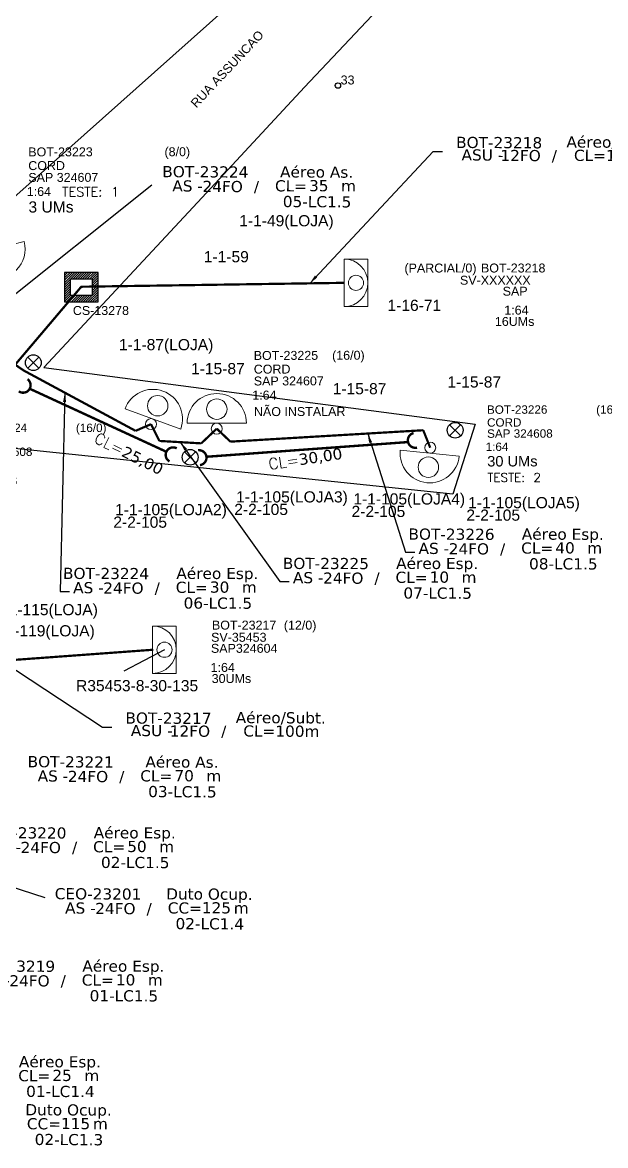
# Model space of a CAD drawing. Header units: inches. Extents: x 950 to 3755, y 850 to 1444.
# Drawn here: x 1379.7 to 1505.1, y 1076.6 to 1317.9 of the extents above; entities that cross this region are included whole.
import ezdxf
from ezdxf.enums import TextEntityAlignment as Align

# ---------------------------------------------------------------- set-up
doc = ezdxf.new("R2010")
doc.units = ezdxf.units.IN
doc.header["$MEASUREMENT"] = 0
for name, color, linetype in [('10.1-Caixas Subterrâneas', 5, 'Continuous'), ('CAP a instalar', 1, 'Continuous'), ('label_cabos', 7, 'Continuous'), ('Legenda', 1, 'Continuous'), ('locais', 7, 'Continuous'), ('Quadra', 98, 'Continuous')]:
    doc.layers.add(name, color=color, linetype=linetype)
for name, color, linetype, lineweight in [("20.0-LEGENDA DOS CDO'S", 1, 'Continuous', 0), ('20.1-CDO_INTERIOR', 1, 'Continuous', 0), ('20.2-CDO_POSTE', 1, 'Continuous', 5), ('20.6-CORDOALHA_SUPORTE', 7, 'Continuous', 25), ('CORDOALHA_SUPORTE', 7, 'Continuous', 25)]:
    doc.layers.add(name, color=color, linetype=linetype, lineweight=lineweight)
doc.layers.add('EXTRA', color=50, linetype='Continuous', plot=False)
doc.styles.add('ARIAL', font='arial.ttf')
doc.styles.add('DIGICADE', font='arial.ttf')
doc.styles.add('ROMANS', font='romans.shx')
doc.styles.add('siredit', font='verdana.ttf')
doc.linetypes.add('FENCELINE1', pattern='A,0.25,-0.1,[133,ltypeshp.shx,S=0.1,R=0,X=-0.1,Y=0],-0.1,1', length=1.45)
doc.dimstyles.new('CC', dxfattribs={"dimtxt": 1, "dimasz": 2, "dimexe": 0.18, "dimexo": 0.0625, "dimgap": 0.09, "dimtad": 0, "dimdec": 0, "dimrnd": 1, "dimzin": 0, "dimdsep": 46, "dimtxsty": 'siredit', "dimblk": 'NONE', "dimcen": 0, "dimse1": 1, "dimse2": 1, "dimsd1": 1, "dimsd2": 1, "dimclrt": 7, "dimadec": 0, "dimazin": 0, "dimtfac": 1, "dimtdec": 0, "dimtofl": 0, "dimtmove": 0, "dimatfit": 3, "dimfxl": 0, "dimtolj": 1, "dimtzin": 0, "dimarcsym": 0})

# ---------------------------------------------------------------- blocks, each defined once
blk = doc.blocks.new('POSTE')
at = {"layer": 'locais', "color": 10}
for points in [[(1, -0.99), (-1, 0.99)], [(0.99, 1), (-0.99, -1)]]:
    blk.add_lwpolyline(points, dxfattribs=at)
blk.add_circle((0, 0), 1.41, dxfattribs=at)
blk = doc.blocks.new('*U7')
at = {"color": 0}
blk.add_line((2.145, -0.582), (-2.104, -0.684), dxfattribs=at)
for centre, radius in [((-0.004, 0.376), 0.733), ((0.03, -1.026), 0.393)]:
    blk.add_circle(centre, radius, dxfattribs=at)
blk.add_arc((0.02, -0.633), 2.125, 1.37817, 181.37817, dxfattribs=at)
blk = doc.blocks.new('Inst CDOE-8 CAIXA DIST OPT CDOE 48F_8D C_SPL OPTAP')
at = {"layer": "20.0-LEGENDA DOS CDO'S", "color": 0}
for tag, p, style, flags in [('ID_ATIVIDADE', (0.12, 6.47), 'ARIAL', 3), ('FATOR', (7.92, 6.47), 'ARIAL', 1), ('QTDE', (0.23, -0.97), 'DIGICADE', 3)]:
    blk.add_attdef(tag, p, '', height=0.8, rotation=0.118, dxfattribs=dict(at, style=style, flags=flags))
at = {"layer": "20.0-LEGENDA DOS CDO'S", "color": 0, "style": 'ARIAL'}
for tag, p, height in [('FID', (0.12, 5.25), 0.8), ('FIBRAS_UTILIZADAS', (2.38, 5.26), 0.8), ('CORDOALHA', (0.12, 4.02), 0.8), ('SAP', (0.12, 2.96), 0.8), ('1:XX', (-0.01, 1.7), 0.8), ('UMS', (0.14, 0.22), 1)]:
    blk.add_attdef(tag, p, '', height=height, rotation=0.118, dxfattribs=at)
blk = doc.blocks.new('Teste  FTTH')
at = {"color": 0, "lineweight": 0, "style": 'ROMANS'}
for tag, p in [('TESTE', (-2.302, -0.29)), ('QTDE', (0.212, -0.29))]:
    blk.add_attdef(tag, p, '', height=0.48, dxfattribs=at)
for tag, p, flags in [('FID', (-2.227, -1.253), 1), ('FATOR', (-2.227, -2.028), 3), ('ID_ATIVIDADE', (-2.227, -2.716), 3)]:
    blk.add_attdef(tag, p, '', height=0.48, dxfattribs=dict(at, flags=flags))
blk = doc.blocks.new('*X6')
at = {"color": 0, "linetype": 'Continuous'}
for p, q in [((-1.25, 0.34099), (-0.49099, 1.1)), ((-1.25, 0.517767), (-0.667767, 1.1)), ((-1.25, 0.694544), (-0.844544, 1.1)), ((-1.25, 0.87132), (-1.02132, 1.1)), ((-1.25, 1.048097), (-1.198097, 1.1)), ((-0.789214, 0.625), (-0.314214, 1.1)), ((-0.612437, 0.625), (-0.137437, 1.1)), ((-0.43566, 0.625), (0.03934, 1.1)), ((-0.258883, 0.625), (0.216117, 1.1)), ((-0.082107, 0.625), (0.392893, 1.1)), ((0.09467, 0.625), (0.56967, 1.1)), ((0.271447, 0.625), (0.746447, 1.1)), ((0.448223, 0.625), (0.923223, 1.1)), ((0.625, 0.625), (1.1, 1.1)), ((0.801777, 0.625), (1.25, 1.073223)), ((0.8035, 0.449947), (1.25, 0.896447)), ((-1.25, 0.164214), (-0.8035, 0.610714)), ((-1.25, -0.012563), (-0.8035, 0.433937)), ((-1.25, -0.18934), (-0.8035, 0.25716)), ((-1.25, -0.366117), (-0.8035, 0.080383)), ((0.8035, 0.27317), (1.25, 0.71967)), ((0.8035, 0.096393), (1.25, 0.542893)), ((0.8035, -0.080383), (1.25, 0.366117)), ((0.8035, -0.25716), (1.25, 0.18934)), ((0.8035, -0.433937), (1.25, 0.012563)), ((-1.25, -0.542893), (-0.8035, -0.096393)), ((-1.25, -0.71967), (-0.8035, -0.27317)), ((-1.25, -0.896447), (-0.8035, -0.449947)), ((-1.25, -1.073223), (-0.801777, -0.625)), ((-1.1, -1.1), (-0.625, -0.625)), ((-0.923223, -1.1), (-0.448223, -0.625)), ((-0.746447, -1.1), (-0.271447, -0.625)), ((-0.56967, -1.1), (-0.09467, -0.625)), ((-0.392893, -1.1), (0.082107, -0.625)), ((-0.216117, -1.1), (0.258883, -0.625)), ((-0.03934, -1.1), (0.43566, -0.625)), ((0.137437, -1.1), (0.612437, -0.625)), ((0.314214, -1.1), (0.789214, -0.625)), ((0.49099, -1.1), (1.25, -0.34099)), ((0.667767, -1.1), (1.25, -0.517767)), ((0.8035, -0.610714), (1.25, -0.164214)), ((0.844544, -1.1), (1.25, -0.694544)), ((1.02132, -1.1), (1.25, -0.87132)), ((1.198097, -1.1), (1.25, -1.048097))]:
    blk.add_line(p, q, dxfattribs=at)
blk = doc.blocks.new('MANHOLE_MQ')
at = {"color": 0, "linetype": 'Continuous'}
for p, q in [((0.00000623, 0.00000569), (-0.00000627, 0.00000569)), ((-0.00000627, 0.00000569), (-0.00000627, -0.00000531)), ((0.00000623, -0.00000531), (0.00000623, 0.00000569)), ((-0.00000404, 0.00000331), (0.00000399, 0.00000331)), ((-0.00000404, -0.00000294), (-0.00000404, 0.00000331)), ((0.00000399, 0.00000331), (0.00000399, -0.00000294)), ((0.00000399, -0.00000294), (-0.00000404, -0.00000294)), ((0.00000399, -0.00000294), (0.00000399, -0.00000294)), ((-0.00000627, -0.00000531), (0.00000623, -0.00000531))]:
    blk.add_line(p, q, dxfattribs=at)
at = {"color": 0, "linetype": 'Continuous', "xscale": 5e-06, "yscale": 5e-06, "zscale": 1e-05}
blk.add_blockref('*X6', (-0.00000002, 0.00000019), dxfattribs=at)
blk = doc.blocks.new('Inst CDOE-16 CAIXA DIST OPT CDOE 48F_16D C_SPL_2_1_8')
at = {"layer": "20.0-LEGENDA DOS CDO'S", "color": 0}
for tag, p, style, flags in [('ID_ATIVIDADE', (0.12, 6.47), 'ARIAL', 3), ('FATOR', (7.92, 6.47), 'ARIAL', 1), ('QTDE', (0.1, -1.17), 'DIGICADE', 3)]:
    blk.add_attdef(tag, p, '', height=0.8, rotation=0.118, dxfattribs=dict(at, style=style, flags=flags))
at = {"layer": "20.0-LEGENDA DOS CDO'S", "color": 0, "style": 'ARIAL'}
for tag, p, height in [('FID', (0.12, 5.25), 0.8), ('CORDOALHA', (0.12, 4.02), 0.8), ('SAP', (0.12, 2.96), 0.8), ('1:XX', (-0.01, 1.7), 0.8), ('UMS', (0.14, 0.22), 1)]:
    blk.add_attdef(tag, p, '', height=height, rotation=0.118, dxfattribs=at)
blk.add_attdef('FIBRAS_UTILIZADAS', text='', height=0.8, rotation=0.118, dxfattribs=at).set_placement((8.08, 5.26), align=Align.CENTER)
blk = doc.blocks.new('Inst CORD BENZINAL 4.55MM 3F (sem recursos)')
at = {"layer": '20.6-CORDOALHA_SUPORTE', "color": 0, "lineweight": 0, "style": 'ROMANS'}
blk.add_attdef('LANCE', text='', height=1, dxfattribs=at).set_placement((-0.54, -2.21), align=Align.RIGHT)
at = {"layer": '20.6-CORDOALHA_SUPORTE', "color": 0, "style": 'siredit'}
blk.add_attdef('QTDE', (-0.54, -2.21), '', height=1, rotation=359.69, dxfattribs=at)
at = {"layer": '20.6-CORDOALHA_SUPORTE', "color": 0, "lineweight": 0, "style": 'ROMANS'}
for tag, p, flags in [('FATOR', (-5.2, -4.44), 3), ('ID_ATIVIDADE', (-5.2, -6.67), 3), ('FID', (-5.2, -8.9), 1)]:
    blk.add_attdef(tag, p, '', height=1, dxfattribs=dict(at, flags=flags))
blk = doc.blocks.new('LEGENDA DOS CABOS')
at = {"layer": 'EXTRA', "color": 0, "style": 'siredit'}
for tag, p in [('ID', (4.6, 0.97)), ('XX', (9.03, 0.97))]:
    blk.add_attdef(tag, text='', height=0.48, rotation=359.69, dxfattribs=at).set_placement(p, align=Align.MIDDLE_CENTER)
at = {"layer": 'Legenda', "color": 0, "style": 'siredit'}
for tag, p in [('TIPO_CABO', (1.31, 0)), ('CABO', (4.69, -0.05)), ('/', (6.81, -0.05)), ('METROS', (10.03, -0.05))]:
    blk.add_attdef(tag, text='', height=0.8, rotation=359.69, dxfattribs=at).set_placement(p, align=Align.MIDDLE_CENTER)
blk = doc.blocks.new('_None')
blk = doc.blocks.new('CDOE_CT_POSTE')
at = {"layer": "20.0-LEGENDA DOS CDO'S", "color": 0, "style": 'ARIAL'}
for tag, p in [('CDO_N', (0.12, 5.25)), ('CORDOALHA', (0.12, 4.02)), ('SAP', (0.12, 2.96)), ('1:XX', (0.14, 1.23)), ('UMS', (0.14, 0.22))]:
    blk.add_attdef(tag, p, '', height=0.68, rotation=0.118, dxfattribs=at)
blk.add_attdef('FIBRAS_UTILIZADAS', text='', height=0.68, rotation=0.118, dxfattribs=at).set_placement((7.83, 5.26), align=Align.CENTER)
blk = doc.blocks.new('Inst CB ESP CFOA-SM-AS-80-TS-24')
at = {"layer": 'label_cabos', "color": 0, "style": 'siredit'}
for tag, flags, p in [('ID_ATIVIDADE', 3, (1.31, 2.67)), ('FATOR', 1, (11.56, 2.55))]:
    blk.add_attdef(tag, text='', height=1, rotation=359.69, dxfattribs=dict(at, flags=flags)).set_placement(p, align=Align.MIDDLE_CENTER)
for tag, p in [('DESTINO_CABO', (3.13, 1.26)), ('TIPO_CABO', (13.11, 1.24)), ('TIPO_CABO', (1.76, 0)), ('CABO', (4.69, -0.05)), ('/', (7.71, -0.05)), ('LANCE', (10.81, 0)), ('UND', (15.96, 0)), ('FID', (13.15, -1.41))]:
    blk.add_attdef(tag, text='', height=1, rotation=359.69, dxfattribs=at).set_placement(p, align=Align.MIDDLE_CENTER)
blk.add_attdef('QTDE', (12.43, -0.47), '', height=1, rotation=359.69, dxfattribs=at)
blk = doc.blocks.new('Inst CB AS CFOA-SM-AS-80-TS-24')
at = {"layer": 'label_cabos', "color": 0, "style": 'siredit'}
for tag, flags, p in [('ID_ATIVIDADE', 3, (1.31, 2.67)), ('FATOR', 1, (11.56, 2.55))]:
    blk.add_attdef(tag, text='', height=1, rotation=359.69, dxfattribs=dict(at, flags=flags)).set_placement(p, align=Align.MIDDLE_CENTER)
for tag, p in [('DESTINO_CABO', (3.13, 1.26)), ('TIPO_CABO', (13.11, 1.24)), ('TIPO_CABO', (1.76, 0)), ('CABO', (4.69, -0.05)), ('/', (7.71, -0.05)), ('LANCE', (10.81, 0)), ('UND', (15.96, 0)), ('FID', (13.15, -1.41))]:
    blk.add_attdef(tag, text='', height=1, rotation=359.69, dxfattribs=at).set_placement(p, align=Align.MIDDLE_CENTER)
blk.add_attdef('QTDE', (12.43, -0.47), '', height=1, rotation=359.69, dxfattribs=at)
blk = doc.blocks.new('Inst CB DT OCUP CFOA-SM-ASU-120-S-12')
at = {"layer": 'label_cabos', "color": 0, "style": 'siredit'}
for tag, flags, p in [('ID_ATIVIDADE', 3, (1.31, 2.67)), ('FATOR', 1, (11.56, 2.55))]:
    blk.add_attdef(tag, text='', height=1, rotation=359.69, dxfattribs=dict(at, flags=flags)).set_placement(p, align=Align.MIDDLE_CENTER)
for tag, p in [('DESTINO_CABO', (3.13, 1.26)), ('TIPO_CABO', (13.11, 1.24)), ('TIPO_CABO', (1.26, 0)), ('CABO', (4.69, -0.05)), ('/', (7.71, -0.05)), ('LANCE', (10.91, 0)), ('UND', (15.96, 0)), ('FID', (13.15, -1.41))]:
    blk.add_attdef(tag, text='', height=1, rotation=359.69, dxfattribs=at).set_placement(p, align=Align.MIDDLE_CENTER)
blk.add_attdef('QTDE', (12.43, -0.47), '', height=1, rotation=359.69, dxfattribs=at)
blk = doc.blocks.new('Inst CB DT OCUP CFOA-SM-AS-80-TS-24')
at = {"layer": 'label_cabos', "color": 0, "style": 'siredit'}
for tag, flags, p in [('ID_ATIVIDADE', 3, (1.31, 2.67)), ('FATOR', 1, (11.56, 2.55))]:
    blk.add_attdef(tag, text='', height=1, rotation=359.69, dxfattribs=dict(at, flags=flags)).set_placement(p, align=Align.MIDDLE_CENTER)
for tag, p in [('DESTINO_CABO', (3.13, 1.26)), ('TIPO_CABO', (13.11, 1.24)), ('TIPO_CABO', (1.76, 0)), ('CABO', (4.69, -0.05)), ('/', (7.71, -0.05)), ('LANCE', (10.91, 0)), ('UND', (15.96, 0)), ('FID', (13.15, -1.41))]:
    blk.add_attdef(tag, text='', height=1, rotation=359.69, dxfattribs=at).set_placement(p, align=Align.MIDDLE_CENTER)
blk.add_attdef('QTDE', (12.43, -0.47), '', height=1, rotation=359.69, dxfattribs=at)

msp = doc.modelspace()

# ---------------------------------------------------------------- linework, layer by layer
at = {"color": 4}
msp.add_lwpolyline([(1410.2, 1183.12), (1401.47, 1178.49)], dxfattribs=at)
at = {"layer": '20.1-CDO_INTERIOR', "color": 0, "lineweight": 18}
msp.add_lwpolyline([(1453.96, 1256.87), (1453.97, 1267.06), (1448.87, 1267.07), (1448.86, 1256.87)], close=True, dxfattribs=at)
at = {"layer": '20.1-CDO_INTERIOR', "color": 1, "lineweight": 18}
msp.add_lwpolyline([(1412.74, 1178.02), (1412.75, 1188.21), (1407.65, 1188.22), (1407.64, 1178.02)], close=True, dxfattribs=at)
at = {"layer": '20.1-CDO_INTERIOR', "color": 0, "lineweight": 18}
msp.add_circle((1451.41, 1261.97), 1.63, dxfattribs=at)
at = {"layer": '20.1-CDO_INTERIOR', "color": 1, "lineweight": 18}
msp.add_circle((1410.2, 1183.12), 1.63, dxfattribs=at)
at = {"layer": '20.1-CDO_INTERIOR', "color": 0, "lineweight": 18}
msp.add_arc((1448.86, 1261.97), 5.1, 269.9469, 89.9469, dxfattribs=at)
at = {"layer": '20.1-CDO_INTERIOR', "color": 1, "lineweight": 18}
msp.add_arc((1407.65, 1183.12), 5.1, 269.9469, 89.9469, dxfattribs=at)
at = {"layer": 'CAP a instalar', "color": 0, "linetype": 'FENCELINE1', "ltscale": 5, "const_width": 0.48}
for points in [[(1344.99, 1267.07), (1379.92, 1243.13), (1382.69, 1241.64)], [(1382.69, 1241.64), (1403.99, 1230.16)], [(1407.32, 1231.6), (1403.99, 1230.16)], [(1407.32, 1231.6), (1409.12, 1227.99)], [(1421.46, 1230.63), (1418.12, 1227.47)], [(1421.46, 1230.63), (1424.39, 1227.84)], [(1424.39, 1227.84), (1465.88, 1230.29)], [(1467.38, 1226.54), (1465.88, 1230.29)], [(1409.12, 1227.99), (1418.12, 1227.47)]]:
    msp.add_lwpolyline(points, dxfattribs=at)
at = {"layer": 'CAP a instalar', "color": 0, "ltscale": 5, "const_width": 0.48}
msp.add_lwpolyline([(1448.86, 1261.97), (1392.31, 1261.13), (1349.99, 1211.29)], dxfattribs=at)
at = {"layer": 'CAP a instalar', "color": 1, "ltscale": 5, "const_width": 0.48}
msp.add_lwpolyline([(1352.11, 1201.11), (1353.45, 1179.15), (1407.79, 1183.12)], dxfattribs=at)
at = {"layer": 'CORDOALHA_SUPORTE', "color": 0, "const_width": 0.518}
msp.add_lwpolyline([(1378.87, 1238.66, 1), (1380.74, 1241.26)], format="xyb", dxfattribs=at)
at = {"layer": 'CORDOALHA_SUPORTE', "const_width": 0.518}
for points in [[(1381.22, 1239.21), (1410.61, 1225.67)], [(1419.23, 1224.59), (1462.62, 1227.75)]]:
    msp.add_lwpolyline(points, dxfattribs=at)
for points in [[(1464.55, 1226.56, -1), (1463.8, 1229.68)], [(1411.29, 1223.6, -1), (1412.85, 1226.4)], [(1417.84, 1222.8, 1), (1417.45, 1225.98)]]:
    msp.add_lwpolyline(points, format="xyb", dxfattribs=at)
at = {"layer": 'Quadra'}
for points in [[(1321.94, 1155.82), (1326.76, 1201.89), (1335.36, 1260.44), (1337.4, 1271.3), (1377.79, 1280.31), (1446.21, 1341.24), (1449.76, 1346.17), (1452.74, 1351.42), (1455.12, 1356.93), (1456.86, 1362.63), (1457.94, 1368.47), (1458.35, 1374.83), (1456.29, 1402.85)], [(1384.25, 1243.79), (1477.06, 1231.63), (1472.22, 1216.54), (1368.28, 1227.38)]]:
    msp.add_lwpolyline(points, dxfattribs=at)
at = {"layer": 'Quadra', "color": 4}
for points in [[(1321.94, 1155.82), (1326.76, 1201.89), (1335.36, 1260.44), (1337.4, 1271.3), (1377.79, 1280.31), (1446.21, 1341.24), (1449.76, 1346.17), (1452.74, 1351.42), (1455.12, 1356.93), (1456.86, 1362.63), (1457.94, 1368.47), (1458.35, 1374.83), (1456.29, 1402.85)], [(1547.29, 1345), (1504.79, 1351.27), (1502.63, 1351.57), (1499.33, 1351.76), (1496.02, 1351.64), (1492.75, 1351.18), (1489.56, 1350.42), (1486.47, 1349.34), (1483.51, 1347.99), (1480.72, 1346.35), (1478.13, 1344.45), (1475.76, 1342.3), (1473.66, 1339.94), (1471.84, 1337.39), (1440.36, 1304.01), (1419.23, 1281.32), (1384.25, 1243.79)]]:
    msp.add_lwpolyline(points, dxfattribs=at)
at = {"layer": 'Quadra'}
msp.add_circle((1447.53, 1304.37), 0.576, dxfattribs=at)
msp.add_circle((1447.53, 1304.37), 0.576, dxfattribs=at)

# ---------------------------------------------------------------- block references
at = {"xscale": 1.199999999999988, "yscale": 1.199999999999988, "zscale": 1.199999999999999}
for p in [(1381.99, 1244.81), (1472.74, 1230.29), (1415.73, 1224.48)]:
    msp.add_blockref('POSTE', p, dxfattribs=at)
at = {"layer": '10.1-Caixas Subterrâneas', "color": 30, "xscale": 575617.5977600847, "yscale": 575617.5977600848, "zscale": 575617.5977600848, "rotation": 180.0000000000625}
msp.add_blockref('MANHOLE_MQ', (1392.31, 1261.13), dxfattribs=at)
at = {"layer": "20.0-LEGENDA DOS CDO'S", "color": 0, "lineweight": 0}
ref = msp.add_blockref('Inst CDOE-8 CAIXA DIST OPT CDOE 48F_8D C_SPL OPTAP', (1380.62, 1276.55), dxfattribs=dict(at, xscale=2.399999999999977, yscale=2.400000000000005, zscale=2.399999999999999))
ref.add_attrib('FID', 'BOT-23223', (1380.91, 1289.14), dxfattribs={"color": 0, "height": 1.92, "rotation": 0.118, "style": 'ARIAL'})
ref.add_attrib('CORDOALHA', 'CORD', (1380.91, 1286.2), dxfattribs={"color": 0, "height": 1.92, "rotation": 0.118, "style": 'ARIAL'})
ref.add_attrib('SAP', 'SAP 324607', (1380.92, 1283.65), dxfattribs={"color": 0, "height": 1.92, "rotation": 0.118, "style": 'ARIAL'})
ref.add_attrib('1:XX', '1:64', (1380.59, 1280.63), dxfattribs={"color": 0, "height": 1.92, "rotation": 0.118, "style": 'ARIAL'})
ref.add_attrib('UMS', '3 UMs', (1380.96, 1277.07), dxfattribs={"color": 0, "height": 2.4, "rotation": 0.118, "style": 'ARIAL'})
ref.add_attrib('FIBRAS_UTILIZADAS', '(8/0)', dxfattribs={"color": 0, "height": 1.92, "rotation": 0.118, "style": 'ARIAL'}).set_placement((1412.97, 1289.18), align=Align.CENTER)
for p, xscale, yscale, zscale, rotation, values in [((1397.86, 1281.73), 4.201199999999801, 4.201200000000255, 4.2012, 3.12679705586e-05, {'TESTE': 'TESTE:', 'QTDE': '1'}), ((1488.73, 1220.33), 3.938625000000798, 3.938624999999944, 3.93862499999999, 0.0040785621006817, {'TESTE': 'TESTE:', 'QTDE': '2'})]:
    msp.add_blockref('Teste  FTTH', p, dxfattribs=dict(at, xscale=xscale, yscale=yscale, zscale=zscale, rotation=rotation)).add_auto_attribs(values)
at = {"layer": "20.0-LEGENDA DOS CDO'S", "color": 0}
ref = msp.add_blockref('CDOE_CT_POSTE', (1429.13, 1232.8), dxfattribs=dict(at, xscale=2.399999999999977, yscale=2.400000000000005, zscale=2.399999999999999))
ref.add_attrib('CDO_N', 'BOT-23225', (1429.41, 1245.4), dxfattribs={"color": 0, "height": 1.92, "rotation": 0.118, "style": 'ARIAL'})
ref.add_attrib('CORDOALHA', 'CORD', (1429.42, 1242.46), dxfattribs={"color": 0, "height": 1.92, "rotation": 0.118, "style": 'ARIAL'})
ref.add_attrib('SAP', 'SAP 324607', (1429.42, 1239.91), dxfattribs={"color": 0, "height": 1.92, "rotation": 0.118, "style": 'ARIAL'})
ref.add_attrib('1:XX', '1:64', (1429.1, 1236.88), dxfattribs={"color": 0, "height": 1.92, "rotation": 0.118, "style": 'ARIAL'})
ref.add_attrib('UMS', 'NÃO INSTALAR', (1429.46, 1233.33), dxfattribs={"color": 0, "height": 1.92, "rotation": 0.118, "style": 'ARIAL'})
ref.add_attrib('FIBRAS_UTILIZADAS', '     (16/0)', dxfattribs={"color": 0, "height": 1.92, "rotation": 0.118, "style": 'ARIAL'}).set_placement((1447.91, 1245.44), align=Align.CENTER)
at = {"layer": "20.0-LEGENDA DOS CDO'S", "color": 0, "lineweight": 0}
ref = msp.add_blockref('Inst CDOE-16 CAIXA DIST OPT CDOE 48F_16D C_SPL_2_1_8', (1479.33, 1222.01), dxfattribs=dict(at, xscale=2.25000000000108, yscale=2.25000000000108, zscale=2.25))
ref.add_attrib('FID', 'BOT-23226', (1479.59, 1233.82), dxfattribs={"color": 0, "height": 1.8, "rotation": 0.118, "style": 'ARIAL'})
ref.add_attrib('CORDOALHA', 'CORD', (1479.6, 1231.06), dxfattribs={"color": 0, "height": 1.8, "rotation": 0.118, "style": 'ARIAL'})
ref.add_attrib('SAP', 'SAP 324608', (1479.61, 1228.67), dxfattribs={"color": 0, "height": 1.8, "rotation": 0.118, "style": 'ARIAL'})
ref.add_attrib('1:XX', '1:64', (1479.3, 1225.83), dxfattribs={"color": 0, "height": 1.8, "rotation": 0.118, "style": 'ARIAL'})
ref.add_attrib('UMS', '30 UMs', (1479.64, 1222.5), dxfattribs={"color": 0, "height": 2.25, "rotation": 0.118, "style": 'ARIAL'})
ref.add_attrib('FIBRAS_UTILIZADAS', '(16/0)', dxfattribs={"color": 0, "height": 1.8, "rotation": 0.118, "style": 'ARIAL'}).set_placement((1509.65, 1233.85), align=Align.RIGHT)
ref = msp.add_blockref('Inst CDOE-16 CAIXA DIST OPT CDOE 48F_16D C_SPL_2_1_8', (1367.4, 1218.08), dxfattribs=dict(at, xscale=2.25000000000108, yscale=2.25000000000108, zscale=2.25))
ref.add_attrib('FID', 'BOT-23224', (1367.67, 1229.88), dxfattribs={"color": 0, "height": 1.8, "rotation": 0.118, "style": 'ARIAL'})
ref.add_attrib('CORDOALHA', 'CORD', (1367.67, 1227.13), dxfattribs={"color": 0, "height": 1.8, "rotation": 0.118, "style": 'ARIAL'})
ref.add_attrib('SAP', 'SAP 324608', (1367.68, 1224.74), dxfattribs={"color": 0, "height": 1.8, "rotation": 0.118, "style": 'ARIAL'})
ref.add_attrib('1:XX', '1:64', (1367.37, 1221.9), dxfattribs={"color": 0, "height": 1.8, "rotation": 0.118, "style": 'ARIAL'})
ref.add_attrib('UMS', '15 UMs', (1367.72, 1218.56), dxfattribs={"color": 0, "height": 2.25, "rotation": 0.118, "style": 'ARIAL'})
ref.add_attrib('FIBRAS_UTILIZADAS', '(16/0)', dxfattribs={"color": 0, "height": 1.8, "rotation": 0.118, "style": 'ARIAL'}).set_placement((1397.73, 1229.92), align=Align.RIGHT)
at = {"layer": '20.2-CDO_POSTE', "color": 0, "yscale": 3}
for p, xscale, zscale, rotation in [((1374.35, 1267.43), 2.999999999999916, 3, 193.0188979720166), ((1408.35, 1234.5), 3.000000000000027, 2.999999999999999, 338.6720607772228), ((1421.45, 1233.7), 3.000000000000071, 2.999999999999999, 358.5623877969368), ((1467.1, 1223.47), 3.000000000000026, 3, 173.1168751372136)]:
    msp.add_blockref('*U7', p, dxfattribs=dict(at, xscale=xscale, zscale=zscale, rotation=rotation))
at = {"layer": '20.6-CORDOALHA_SUPORTE', "color": 0, "lineweight": 0, "yscale": 2.400000000000005, "zscale": 2.399999999999999}
for p, xscale, rotation, values in [((1404.28, 1229.01), 2.400000000000102, 333.6213545360662, {'QTDE': '25,00', 'LANCE': 'CL='}), ((1439.76, 1228.21), 2.400000000000107, 8.713105665054048, {'QTDE': '30,00', 'LANCE': 'CL='})]:
    msp.add_blockref('Inst CORD BENZINAL 4.55MM 3F (sem recursos)', p, dxfattribs=dict(at, xscale=xscale, rotation=rotation)).add_auto_attribs(values)
at = {"layer": 'label_cabos', "color": 0, "lineweight": 0}
ref = msp.add_blockref('LEGENDA DOS CABOS', (1472.03, 1288.2), dxfattribs=dict(at, xscale=2.399999999999977, yscale=2.400000000000005, zscale=2.399999999999999))
ref.add_attrib('ID', 'BOT-23218', dxfattribs={"color": 0, "height": 2.4, "rotation": 359.69, "style": 'siredit'}).set_placement((1482.21, 1292.11), align=Align.MIDDLE_CENTER)
ref.add_attrib('CABO', '12FO', dxfattribs={"color": 0, "height": 2.4, "rotation": 359.69, "style": 'siredit'}).set_placement((1486.82, 1289.33), align=Align.MIDDLE_CENTER)
ref.add_attrib('METROS', 'CL=100m', dxfattribs={"color": 0, "height": 2.4, "rotation": 359.69, "style": 'siredit'}).set_placement((1506.49, 1289.33), align=Align.MIDDLE_CENTER)
ref.add_attrib('XX', 'Aéreo/Subt.', dxfattribs={"color": 0, "height": 2.4, "rotation": 359.69, "style": 'siredit'}).set_placement((1506.37, 1292.21), align=Align.MIDDLE_CENTER)
ref.add_attrib('/', '/', dxfattribs={"color": 0, "height": 2.4, "rotation": 359.69, "style": 'siredit'}).set_placement((1494.09, 1289.33), align=Align.MIDDLE_CENTER)
ref.add_attrib('TIPO_CABO', 'ASU -', dxfattribs={"color": 0, "height": 2.4, "rotation": 359.69, "style": 'siredit'}).set_placement((1478.61, 1289.45), align=Align.MIDDLE_CENTER)
at = {"layer": 'label_cabos'}
ref = msp.add_blockref('Inst CB AS CFOA-SM-AS-80-TS-24', (1411.48, 1282.8), dxfattribs=dict(at, xscale=2.399999999999977, yscale=2.400000000000005, zscale=2.399999999999999))
ref.add_attrib('DESTINO_CABO', 'BOT-23224', dxfattribs={"color": 0, "height": 2.4, "rotation": 359.69, "style": 'siredit'}).set_placement((1419, 1285.83), align=Align.MIDDLE_CENTER)
ref.add_attrib('TIPO_CABO', 'Aéreo As.', dxfattribs={"color": 0, "height": 2.4, "rotation": 359.69, "style": 'siredit'}).set_placement((1442.94, 1285.79), align=Align.MIDDLE_CENTER)
ref.add_attrib('CABO', '24FO', dxfattribs={"color": 0, "height": 2.4, "rotation": 359.69, "style": 'siredit'}).set_placement((1422.73, 1282.68), align=Align.MIDDLE_CENTER)
ref.add_attrib('/', '/', dxfattribs={"color": 0, "height": 2.4, "rotation": 359.69, "style": 'siredit'}).set_placement((1430, 1282.68), align=Align.MIDDLE_CENTER)
ref.add_attrib('TIPO_CABO', 'AS - ', dxfattribs={"color": 0, "height": 2.4, "rotation": 359.69, "style": 'siredit'}).set_placement((1415.71, 1282.79), align=Align.MIDDLE_CENTER)
ref.add_attrib('FID', '05-LC1.5', dxfattribs={"color": 0, "height": 2.4, "rotation": 359.69, "style": 'siredit'}).set_placement((1443.04, 1279.41), align=Align.MIDDLE_CENTER)
ref.add_attrib('LANCE', 'CL=', dxfattribs={"color": 0, "height": 2.4, "rotation": 359.69, "style": 'siredit'}).set_placement((1437.43, 1282.81), align=Align.MIDDLE_CENTER)
ref.add_attrib('QTDE', '35', (1441.31, 1281.66), dxfattribs={"color": 0, "height": 2.4, "rotation": 359.69, "style": 'siredit'})
ref.add_attrib('UND', 'm', dxfattribs={"color": 0, "height": 2.4, "rotation": 359.69, "style": 'siredit'}).set_placement((1449.8, 1282.81), align=Align.MIDDLE_CENTER)
ref = msp.add_blockref('Inst CB ESP CFOA-SM-AS-80-TS-24', (1464.45, 1204.9), dxfattribs=dict(at, xscale=2.400000000000019, yscale=2.400000000000005, zscale=2.399999999999999, rotation=0.1315642866255672))
ref.add_attrib('DESTINO_CABO', 'BOT-23226', dxfattribs={"color": 0, "height": 2.4, "rotation": 359.8216, "style": 'siredit'}).set_placement((1471.96, 1207.95), align=Align.MIDDLE_CENTER)
ref.add_attrib('TIPO_CABO', 'Aéreo Esp.', dxfattribs={"color": 0, "height": 2.4, "rotation": 359.8216, "style": 'siredit'}).set_placement((1495.9, 1207.96), align=Align.MIDDLE_CENTER)
ref.add_attrib('CABO', '24FO', dxfattribs={"color": 0, "height": 2.4, "rotation": 359.8216, "style": 'siredit'}).set_placement((1475.69, 1204.8), align=Align.MIDDLE_CENTER)
ref.add_attrib('/', '/', dxfattribs={"color": 0, "height": 2.4, "rotation": 359.8216, "style": 'siredit'}).set_placement((1482.96, 1204.82), align=Align.MIDDLE_CENTER)
ref.add_attrib('TIPO_CABO', 'AS - ', dxfattribs={"color": 0, "height": 2.4, "rotation": 359.8216, "style": 'siredit'}).set_placement((1468.68, 1204.9), align=Align.MIDDLE_CENTER)
ref.add_attrib('FID', '08-LC1.5', dxfattribs={"color": 0, "height": 2.4, "rotation": 359.8216, "style": 'siredit'}).set_placement((1496.01, 1201.58), align=Align.MIDDLE_CENTER)
ref.add_attrib('LANCE', 'CL=', dxfattribs={"color": 0, "height": 2.4, "rotation": 359.8216, "style": 'siredit'}).set_placement((1490.39, 1204.97), align=Align.MIDDLE_CENTER)
ref.add_attrib('QTDE', '40', (1494.28, 1203.83), dxfattribs={"color": 0, "height": 2.4, "rotation": 359.8216, "style": 'siredit'})
ref.add_attrib('UND', 'm', dxfattribs={"color": 0, "height": 2.4, "rotation": 359.8216, "style": 'siredit'}).set_placement((1502.76, 1204.99), align=Align.MIDDLE_CENTER)
ref = msp.add_blockref('Inst CB ESP CFOA-SM-AS-80-TS-24', (1437.42, 1198.61), dxfattribs=dict(at, xscale=2.400000000000019, yscale=2.400000000000005, zscale=2.399999999999999, rotation=0.1315642866255672))
ref.add_attrib('DESTINO_CABO', 'BOT-23225', dxfattribs={"color": 0, "height": 2.4, "rotation": 359.8216, "style": 'siredit'}).set_placement((1444.93, 1201.66), align=Align.MIDDLE_CENTER)
ref.add_attrib('TIPO_CABO', 'Aéreo Esp.', dxfattribs={"color": 0, "height": 2.4, "rotation": 359.8216, "style": 'siredit'}).set_placement((1468.87, 1201.67), align=Align.MIDDLE_CENTER)
ref.add_attrib('CABO', '24FO', dxfattribs={"color": 0, "height": 2.4, "rotation": 359.8216, "style": 'siredit'}).set_placement((1448.67, 1198.51), align=Align.MIDDLE_CENTER)
ref.add_attrib('/', '/', dxfattribs={"color": 0, "height": 2.4, "rotation": 359.8216, "style": 'siredit'}).set_placement((1455.93, 1198.53), align=Align.MIDDLE_CENTER)
ref.add_attrib('TIPO_CABO', 'AS - ', dxfattribs={"color": 0, "height": 2.4, "rotation": 359.8216, "style": 'siredit'}).set_placement((1441.65, 1198.61), align=Align.MIDDLE_CENTER)
ref.add_attrib('FID', '07-LC1.5', dxfattribs={"color": 0, "height": 2.4, "rotation": 359.8216, "style": 'siredit'}).set_placement((1468.98, 1195.29), align=Align.MIDDLE_CENTER)
ref.add_attrib('LANCE', 'CL=', dxfattribs={"color": 0, "height": 2.4, "rotation": 359.8216, "style": 'siredit'}).set_placement((1463.36, 1198.68), align=Align.MIDDLE_CENTER)
ref.add_attrib('QTDE', '10', (1467.25, 1197.54), dxfattribs={"color": 0, "height": 2.4, "rotation": 359.8216, "style": 'siredit'})
ref.add_attrib('UND', 'm', dxfattribs={"color": 0, "height": 2.4, "rotation": 359.8216, "style": 'siredit'}).set_placement((1475.73, 1198.7), align=Align.MIDDLE_CENTER)
ref = msp.add_blockref('Inst CB ESP CFOA-SM-AS-80-TS-24', (1390.14, 1196.46), dxfattribs=dict(at, xscale=2.400000000000019, yscale=2.400000000000005, zscale=2.399999999999999, rotation=0.1315642866255672))
ref.add_attrib('DESTINO_CABO', 'BOT-23224', dxfattribs={"color": 0, "height": 2.4, "rotation": 359.8216, "style": 'siredit'}).set_placement((1397.64, 1199.51), align=Align.MIDDLE_CENTER)
ref.add_attrib('TIPO_CABO', 'Aéreo Esp.', dxfattribs={"color": 0, "height": 2.4, "rotation": 359.8216, "style": 'siredit'}).set_placement((1421.59, 1199.52), align=Align.MIDDLE_CENTER)
ref.add_attrib('CABO', '24FO', dxfattribs={"color": 0, "height": 2.4, "rotation": 359.8216, "style": 'siredit'}).set_placement((1401.38, 1196.37), align=Align.MIDDLE_CENTER)
ref.add_attrib('/', '/', dxfattribs={"color": 0, "height": 2.4, "rotation": 359.8216, "style": 'siredit'}).set_placement((1408.65, 1196.38), align=Align.MIDDLE_CENTER)
ref.add_attrib('TIPO_CABO', 'AS - ', dxfattribs={"color": 0, "height": 2.4, "rotation": 359.8216, "style": 'siredit'}).set_placement((1394.37, 1196.46), align=Align.MIDDLE_CENTER)
ref.add_attrib('FID', '06-LC1.5', dxfattribs={"color": 0, "height": 2.4, "rotation": 359.8216, "style": 'siredit'}).set_placement((1421.7, 1193.14), align=Align.MIDDLE_CENTER)
ref.add_attrib('LANCE', 'CL=', dxfattribs={"color": 0, "height": 2.4, "rotation": 359.8216, "style": 'siredit'}).set_placement((1416.08, 1196.53), align=Align.MIDDLE_CENTER)
ref.add_attrib('QTDE', '30', (1419.97, 1195.39), dxfattribs={"color": 0, "height": 2.4, "rotation": 359.8216, "style": 'siredit'})
ref.add_attrib('UND', 'm', dxfattribs={"color": 0, "height": 2.4, "rotation": 359.8216, "style": 'siredit'}).set_placement((1428.45, 1196.56), align=Align.MIDDLE_CENTER)
at = {"layer": 'label_cabos', "color": 0, "lineweight": 0}
ref = msp.add_blockref('LEGENDA DOS CABOS', (1400.9, 1164.49), dxfattribs=dict(at, xscale=2.399999999999977, yscale=2.400000000000005, zscale=2.399999999999999))
ref.add_attrib('ID', 'BOT-23217', dxfattribs={"color": 0, "height": 2.4, "rotation": 359.69, "style": 'siredit'}).set_placement((1411.07, 1168.41), align=Align.MIDDLE_CENTER)
ref.add_attrib('CABO', '12FO', dxfattribs={"color": 0, "height": 2.4, "rotation": 359.69, "style": 'siredit'}).set_placement((1415.69, 1165.63), align=Align.MIDDLE_CENTER)
ref.add_attrib('METROS', 'CL=100m', dxfattribs={"color": 0, "height": 2.4, "rotation": 359.69, "style": 'siredit'}).set_placement((1435.36, 1165.63), align=Align.MIDDLE_CENTER)
ref.add_attrib('XX', 'Aéreo/Subt.', dxfattribs={"color": 0, "height": 2.4, "rotation": 359.69, "style": 'siredit'}).set_placement((1435.23, 1168.51), align=Align.MIDDLE_CENTER)
ref.add_attrib('/', '/', dxfattribs={"color": 0, "height": 2.4, "rotation": 359.69, "style": 'siredit'}).set_placement((1422.96, 1165.63), align=Align.MIDDLE_CENTER)
ref.add_attrib('TIPO_CABO', 'ASU -', dxfattribs={"color": 0, "height": 2.4, "rotation": 359.69, "style": 'siredit'}).set_placement((1407.47, 1165.75), align=Align.MIDDLE_CENTER)
at = {"layer": 'label_cabos'}
ref = msp.add_blockref('Inst CB AS CFOA-SM-AS-80-TS-24', (1382.51, 1156), dxfattribs=dict(at, xscale=2.399999999999977, yscale=2.400000000000005, zscale=2.399999999999999))
ref.add_attrib('DESTINO_CABO', 'BOT-23221', dxfattribs={"color": 0, "height": 2.4, "rotation": 359.69, "style": 'siredit'}).set_placement((1390.03, 1159.03), align=Align.MIDDLE_CENTER)
ref.add_attrib('TIPO_CABO', 'Aéreo As.', dxfattribs={"color": 0, "height": 2.4, "rotation": 359.69, "style": 'siredit'}).set_placement((1413.97, 1158.99), align=Align.MIDDLE_CENTER)
ref.add_attrib('CABO', '24FO', dxfattribs={"color": 0, "height": 2.4, "rotation": 359.69, "style": 'siredit'}).set_placement((1393.76, 1155.88), align=Align.MIDDLE_CENTER)
ref.add_attrib('/', '/', dxfattribs={"color": 0, "height": 2.4, "rotation": 359.69, "style": 'siredit'}).set_placement((1401.02, 1155.88), align=Align.MIDDLE_CENTER)
ref.add_attrib('TIPO_CABO', 'AS - ', dxfattribs={"color": 0, "height": 2.4, "rotation": 359.69, "style": 'siredit'}).set_placement((1386.74, 1155.99), align=Align.MIDDLE_CENTER)
ref.add_attrib('FID', '03-LC1.5', dxfattribs={"color": 0, "height": 2.4, "rotation": 359.69, "style": 'siredit'}).set_placement((1414.07, 1152.61), align=Align.MIDDLE_CENTER)
ref.add_attrib('LANCE', 'CL=', dxfattribs={"color": 0, "height": 2.4, "rotation": 359.69, "style": 'siredit'}).set_placement((1408.45, 1156.01), align=Align.MIDDLE_CENTER)
ref.add_attrib('QTDE', '70', (1412.34, 1154.86), dxfattribs={"color": 0, "height": 2.4, "rotation": 359.69, "style": 'siredit'})
ref.add_attrib('UND', 'm', dxfattribs={"color": 0, "height": 2.4, "rotation": 359.69, "style": 'siredit'}).set_placement((1420.82, 1156.01), align=Align.MIDDLE_CENTER)
ref = msp.add_blockref('Inst CB ESP CFOA-SM-AS-80-TS-24', (1372.36, 1140.72), dxfattribs=dict(at, xscale=2.400000000000019, yscale=2.400000000000005, zscale=2.399999999999999, rotation=0.1315642866255672))
ref.add_attrib('DESTINO_CABO', 'BOT-23220', dxfattribs={"color": 0, "height": 2.4, "rotation": 359.8216, "style": 'siredit'}).set_placement((1379.86, 1143.77), align=Align.MIDDLE_CENTER)
ref.add_attrib('TIPO_CABO', 'Aéreo Esp.', dxfattribs={"color": 0, "height": 2.4, "rotation": 359.8216, "style": 'siredit'}).set_placement((1403.81, 1143.78), align=Align.MIDDLE_CENTER)
ref.add_attrib('CABO', '24FO', dxfattribs={"color": 0, "height": 2.4, "rotation": 359.8216, "style": 'siredit'}).set_placement((1383.6, 1140.62), align=Align.MIDDLE_CENTER)
ref.add_attrib('/', '/', dxfattribs={"color": 0, "height": 2.4, "rotation": 359.8216, "style": 'siredit'}).set_placement((1390.87, 1140.64), align=Align.MIDDLE_CENTER)
ref.add_attrib('TIPO_CABO', 'AS - ', dxfattribs={"color": 0, "height": 2.4, "rotation": 359.8216, "style": 'siredit'}).set_placement((1376.59, 1140.72), align=Align.MIDDLE_CENTER)
ref.add_attrib('FID', '02-LC1.5', dxfattribs={"color": 0, "height": 2.4, "rotation": 359.8216, "style": 'siredit'}).set_placement((1403.92, 1137.4), align=Align.MIDDLE_CENTER)
ref.add_attrib('LANCE', 'CL=', dxfattribs={"color": 0, "height": 2.4, "rotation": 359.8216, "style": 'siredit'}).set_placement((1398.3, 1140.78), align=Align.MIDDLE_CENTER)
ref.add_attrib('QTDE', '50', (1402.19, 1139.65), dxfattribs={"color": 0, "height": 2.4, "rotation": 359.8216, "style": 'siredit'})
ref.add_attrib('UND', 'm', dxfattribs={"color": 0, "height": 2.4, "rotation": 359.8216, "style": 'siredit'}).set_placement((1410.67, 1140.81), align=Align.MIDDLE_CENTER)
at = {"layer": 'label_cabos', "color": 0, "lineweight": 0}
ref = msp.add_blockref('Inst CB DT OCUP CFOA-SM-AS-80-TS-24', (1388.41, 1127.62), dxfattribs=dict(at, xscale=2.399999999999977, yscale=2.400000000000005, zscale=2.399999999999999))
ref.add_attrib('DESTINO_CABO', 'CEO-23201', dxfattribs={"color": 0, "height": 2.4, "rotation": 359.69, "style": 'siredit'}).set_placement((1395.92, 1130.65), align=Align.MIDDLE_CENTER)
ref.add_attrib('CABO', '24FO', dxfattribs={"color": 0, "height": 2.4, "rotation": 359.69, "style": 'siredit'}).set_placement((1399.65, 1127.5), align=Align.MIDDLE_CENTER)
ref.add_attrib('TIPO_CABO', 'Duto Ocup.', dxfattribs={"color": 0, "height": 2.4, "rotation": 359.69, "style": 'siredit'}).set_placement((1419.87, 1130.61), align=Align.MIDDLE_CENTER)
ref.add_attrib('/', '/', dxfattribs={"color": 0, "height": 2.4, "rotation": 359.69, "style": 'siredit'}).set_placement((1406.92, 1127.5), align=Align.MIDDLE_CENTER)
ref.add_attrib('TIPO_CABO', 'AS - ', dxfattribs={"color": 0, "height": 2.4, "rotation": 359.69, "style": 'siredit'}).set_placement((1392.64, 1127.61), align=Align.MIDDLE_CENTER)
ref.add_attrib('FID', '02-LC1.4', dxfattribs={"color": 0, "height": 2.4, "rotation": 359.69, "style": 'siredit'}).set_placement((1419.96, 1124.23), align=Align.MIDDLE_CENTER)
ref.add_attrib('LANCE', 'CC=', dxfattribs={"color": 0, "height": 2.4, "rotation": 359.69, "style": 'siredit'}).set_placement((1414.59, 1127.62), align=Align.MIDDLE_CENTER)
ref.add_attrib('QTDE', '125', (1418.24, 1126.48), dxfattribs={"color": 0, "height": 2.4, "rotation": 359.69, "style": 'siredit'})
ref.add_attrib('UND', 'm', dxfattribs={"color": 0, "height": 2.4, "rotation": 359.69, "style": 'siredit'}).set_placement((1426.72, 1127.62), align=Align.MIDDLE_CENTER)
at = {"layer": 'label_cabos'}
ref = msp.add_blockref('Inst CB ESP CFOA-SM-AS-80-TS-24', (1369.92, 1112.07), dxfattribs=dict(at, xscale=2.400000000000019, yscale=2.400000000000005, zscale=2.399999999999999, rotation=0.1315642866255672))
ref.add_attrib('DESTINO_CABO', 'BOT-23219', dxfattribs={"color": 0, "height": 2.4, "rotation": 359.8216, "style": 'siredit'}).set_placement((1377.43, 1115.12), align=Align.MIDDLE_CENTER)
ref.add_attrib('TIPO_CABO', 'Aéreo Esp.', dxfattribs={"color": 0, "height": 2.4, "rotation": 359.8216, "style": 'siredit'}).set_placement((1401.37, 1115.13), align=Align.MIDDLE_CENTER)
ref.add_attrib('CABO', '24FO', dxfattribs={"color": 0, "height": 2.4, "rotation": 359.8216, "style": 'siredit'}).set_placement((1381.17, 1111.97), align=Align.MIDDLE_CENTER)
ref.add_attrib('/', '/', dxfattribs={"color": 0, "height": 2.4, "rotation": 359.8216, "style": 'siredit'}).set_placement((1388.43, 1111.99), align=Align.MIDDLE_CENTER)
ref.add_attrib('TIPO_CABO', 'AS - ', dxfattribs={"color": 0, "height": 2.4, "rotation": 359.8216, "style": 'siredit'}).set_placement((1374.15, 1112.07), align=Align.MIDDLE_CENTER)
ref.add_attrib('FID', '01-LC1.5', dxfattribs={"color": 0, "height": 2.4, "rotation": 359.8216, "style": 'siredit'}).set_placement((1401.48, 1108.75), align=Align.MIDDLE_CENTER)
ref.add_attrib('LANCE', 'CL=', dxfattribs={"color": 0, "height": 2.4, "rotation": 359.8216, "style": 'siredit'}).set_placement((1395.86, 1112.13), align=Align.MIDDLE_CENTER)
ref.add_attrib('QTDE', '10', (1399.75, 1111), dxfattribs={"color": 0, "height": 2.4, "rotation": 359.8216, "style": 'siredit'})
ref.add_attrib('UND', 'm', dxfattribs={"color": 0, "height": 2.4, "rotation": 359.8216, "style": 'siredit'}).set_placement((1408.23, 1112.16), align=Align.MIDDLE_CENTER)
ref = msp.add_blockref('Inst CB ESP CFOA-SM-AS-80-TS-24', (1356.25, 1091.52), dxfattribs=dict(at, xscale=2.400000000000019, yscale=2.400000000000005, zscale=2.399999999999999, rotation=0.1315642866255672))
ref.add_attrib('DESTINO_CABO', 'CEO-23201', dxfattribs={"color": 0, "height": 2.4, "rotation": 359.8216, "style": 'siredit'}).set_placement((1363.76, 1094.57), align=Align.MIDDLE_CENTER)
ref.add_attrib('TIPO_CABO', 'Aéreo Esp.', dxfattribs={"color": 0, "height": 2.4, "rotation": 359.8216, "style": 'siredit'}).set_placement((1387.71, 1094.58), align=Align.MIDDLE_CENTER)
ref.add_attrib('CABO', '24FO', dxfattribs={"color": 0, "height": 2.4, "rotation": 359.8216, "style": 'siredit'}).set_placement((1367.5, 1091.42), align=Align.MIDDLE_CENTER)
ref.add_attrib('/', '/', dxfattribs={"color": 0, "height": 2.4, "rotation": 359.8216, "style": 'siredit'}).set_placement((1374.77, 1091.44), align=Align.MIDDLE_CENTER)
ref.add_attrib('TIPO_CABO', 'AS - ', dxfattribs={"color": 0, "height": 2.4, "rotation": 359.8216, "style": 'siredit'}).set_placement((1360.48, 1091.52), align=Align.MIDDLE_CENTER)
ref.add_attrib('FID', '01-LC1.4', dxfattribs={"color": 0, "height": 2.4, "rotation": 359.8216, "style": 'siredit'}).set_placement((1387.82, 1088.2), align=Align.MIDDLE_CENTER)
ref.add_attrib('LANCE', 'CL=', dxfattribs={"color": 0, "height": 2.4, "rotation": 359.8216, "style": 'siredit'}).set_placement((1382.2, 1091.58), align=Align.MIDDLE_CENTER)
ref.add_attrib('QTDE', '25', (1386.09, 1090.45), dxfattribs={"color": 0, "height": 2.4, "rotation": 359.8216, "style": 'siredit'})
ref.add_attrib('UND', 'm', dxfattribs={"color": 0, "height": 2.4, "rotation": 359.8216, "style": 'siredit'}).set_placement((1394.57, 1091.61), align=Align.MIDDLE_CENTER)
at = {"layer": 'label_cabos', "color": 0, "lineweight": 0}
ref = msp.add_blockref('Inst CB DT OCUP CFOA-SM-ASU-120-S-12', (1358.11, 1081.25), dxfattribs=dict(at, xscale=2.399999999999977, yscale=2.400000000000005, zscale=2.399999999999999))
ref.add_attrib('DESTINO_CABO', 'BOT-23210', dxfattribs={"color": 0, "height": 2.4, "rotation": 359.69, "style": 'siredit'}).set_placement((1365.62, 1084.28), align=Align.MIDDLE_CENTER)
ref.add_attrib('CABO', '12FO', dxfattribs={"color": 0, "height": 2.4, "rotation": 359.69, "style": 'siredit'}).set_placement((1369.35, 1081.12), align=Align.MIDDLE_CENTER)
ref.add_attrib('TIPO_CABO', 'Duto Ocup.', dxfattribs={"color": 0, "height": 2.4, "rotation": 359.69, "style": 'siredit'}).set_placement((1389.57, 1084.23), align=Align.MIDDLE_CENTER)
ref.add_attrib('/', '/', dxfattribs={"color": 0, "height": 2.4, "rotation": 359.69, "style": 'siredit'}).set_placement((1376.62, 1081.12), align=Align.MIDDLE_CENTER)
ref.add_attrib('TIPO_CABO', 'ASU - ', dxfattribs={"color": 0, "height": 2.4, "rotation": 359.69, "style": 'siredit'}).set_placement((1361.14, 1081.24), align=Align.MIDDLE_CENTER)
ref.add_attrib('FID', '02-LC1.3', dxfattribs={"color": 0, "height": 2.4, "rotation": 359.69, "style": 'siredit'}).set_placement((1389.66, 1077.85), align=Align.MIDDLE_CENTER)
ref.add_attrib('LANCE', 'CC=', dxfattribs={"color": 0, "height": 2.4, "rotation": 359.69, "style": 'siredit'}).set_placement((1384.29, 1081.25), align=Align.MIDDLE_CENTER)
ref.add_attrib('QTDE', '115', (1387.94, 1080.11), dxfattribs={"color": 0, "height": 2.4, "rotation": 359.69, "style": 'siredit'})
ref.add_attrib('UND', 'm', dxfattribs={"color": 0, "height": 2.4, "rotation": 359.69, "style": 'siredit'}).set_placement((1396.42, 1081.25), align=Align.MIDDLE_CENTER)

# ---------------------------------------------------------------- texts
at = {"style": 'ARIAL'}
for tag, p in [('1-1-49(LOJA)', (1436.45, 1274.12)), ('1-1-59', (1423.51, 1266.39)), ('1-16-71', (1463.96, 1255.93)), ('1-1-87(LOJA)', (1410.57, 1247.49)), ('1-15-87', (1421.7, 1242.33)), ('1-15-87', (1476.85, 1239.47)), ('1-15-87', (1452.17, 1238.01)), ('1-1-105(LOJA3)', (1437.63, 1214.77)), ('1-1-105(LOJA4)', (1462.86, 1214.33)), ('1-1-105(LOJA2)', (1411.61, 1212.03)), ('2-2-105', (1431, 1212.08)), ('2-2-105', (1456.23, 1211.65)), ('1-1-105(LOJA5)', (1487.55, 1213.53)), ('2-2-105', (1404.98, 1209.34)), ('2-2-105', (1480.93, 1210.85)), ('1-1-115(LOJA)', (1384.8, 1190.54)), ('1-1-119(LOJA)', (1384.13, 1185.99)), ('R35453-8-30-135', (1404.32, 1174.2))]:
    msp.add_attdef(tag, text='(XX/YY)', height=2.4, rotation=359.9671, dxfattribs=at).set_placement(p, align=Align.CENTER)
at = {"layer": '10.1-Caixas Subterrâneas', "color": 30, "style": 'ARIAL'}
msp.add_text('CS-13278', height=1.92, dxfattribs=at).set_placement((1390.5, 1255.06))
at = {"layer": "20.0-LEGENDA DOS CDO'S", "color": 0, "style": 'ARIAL'}
msp.add_text('(PARCIAL/0)', height=1.92, rotation=0.0276, dxfattribs=at).set_placement((1469.58, 1264.19), align=Align.CENTER)
for s, p in [('   BOT-23218', (1476.06, 1264.19)), (' SV-XXXXXX', (1473.03, 1261.57)), ('SAP', (1482.96, 1259.21)), ('1:64', (1483.31, 1255.15)), ('  16UMs', (1479.8, 1252.71))]:
    msp.add_text(s, height=1.92, rotation=0.0276, dxfattribs=at).set_placement(p)
at = {"layer": "20.0-LEGENDA DOS CDO'S", "color": 1, "style": 'ARIAL'}
for s, p in [('   BOT-23217', (1418.18, 1187.45)), (' SV-35453', (1419.49, 1184.83)), ('SAP324604', (1420.2, 1182.46)), ('1:64', (1420.13, 1178.36)), ('  30UMs', (1418.88, 1175.97))]:
    msp.add_text(s, height=1.92, rotation=0.0276, dxfattribs=at).set_placement(p)
msp.add_text('(12/0)', height=1.92, rotation=0.0276, dxfattribs=at).set_placement((1439.39, 1187.44), align=Align.CENTER)
at = {"layer": 'Quadra', "color": 2, "insert": (1415.66, 1300.76), "char_height": 1.92, "width": 21.9962, "attachment_point": 1, "rotation": 46.8944, "style": 'DIGICADE'}
msp.add_mtext('\\fArial|b0|i0|c0|p34;\\W1.0000000000;\\T1.0000000000;\\o\\lRUA ASSUNCAO', dxfattribs=at)
at = {"layer": 'Quadra', "insert": (1448.11, 1306.52), "char_height": 1.92, "width": 3.616, "attachment_point": 1, "style": 'DIGICADE'}
msp.add_mtext('\\fArial|b0|i0|c0|p34;\\W1.0000000000;\\T1.0000000000;\\o\\l33', dxfattribs=at)
msp.add_mtext('\\fArial|b0|i0|c0|p34;\\W1.0000000000;\\T1.0000000000;\\o\\l33', dxfattribs=at)

# ---------------------------------------------------------------- leaders
at = {"layer": 'label_cabos'}
for points in [[(1441.46, 1261.86), (1467.99, 1290.2), (1469.99, 1290.2)], [(1367.82, 1251.42), (1407.52, 1283.05)], [(1388.77, 1238.36), (1387.75, 1195.67), (1389.75, 1195.67)], [(1453.93, 1229.59), (1462.07, 1204.11), (1464.07, 1204.11)], [(1413.62, 1227.73), (1435.04, 1197.82), (1437.04, 1197.82)], [(1375.22, 1180.74), (1396.85, 1166.5), (1398.85, 1166.5)], [(1340.91, 1143.81), (1384.44, 1129.89)]]:
    msp.add_leader(points, dimstyle='CC', override={"dimgap": 0.09, "dimtad": 0}, dxfattribs=at)

doc.saveas('drawing.dxf')
